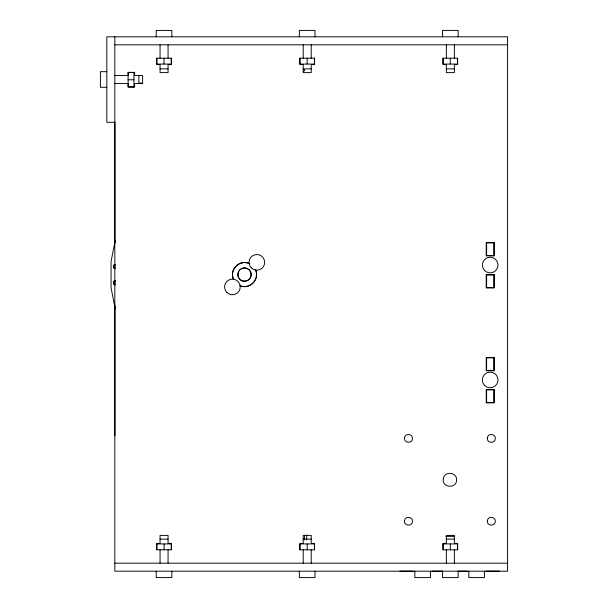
<?xml version="1.0" encoding="UTF-8"?>
<svg xmlns="http://www.w3.org/2000/svg" width="608" height="608" viewBox="0 0 608 608"><rect width="100%" height="100%" fill="white"/><g stroke="black" fill="none" stroke-linecap="round" stroke-linejoin="round"><path stroke-width="0.91" d="M115.193 240.578L111.066 261.387L111.074 287.888L115.193 308.697M303.232 71.63L304.745 70.49L303.46 68.78M115.034 280.752C112.83 281.002 112.875 284.529 115.087 284.719M115.079 264.556C112.868 264.738 112.814 268.272 115.018 268.523M115.216 280.729C112.761 280.774 112.814 284.757 115.269 284.734M115.284 264.541C113.065 264.51 112.67 268.022 114.844 268.478M114.828 44.825L507.596 44.825M457.695 64.068L442.951 64.068L442.951 58.186L457.642 58.186L457.642 64.068M160.01 68.871L168.028 68.871M303.172 68.871L311.19 68.871M446.333 68.871L454.343 68.871M106.818 71.676L100.404 71.676L100.404 87.301L106.818 87.301M114.828 75.559L128.189 75.559L128.189 72.352L134.604 72.352L134.604 75.559L142.622 75.559L142.622 83.57L134.604 83.57L134.604 86.777L128.189 86.777L128.189 83.57L114.828 83.57M128.083 79.785L133.958 79.785M133.958 87.157L128.083 87.157L128.083 72.466L133.958 72.466L133.958 87.21M114.828 122.314L106.818 122.314L106.818 36.814L507.596 36.814L507.596 571.186L114.828 571.186L114.828 36.814M445.922 536.347L454.396 536.347M160.01 539.129L168.028 539.129M303.172 539.129L311.19 539.129M446.333 539.129L454.343 539.129M156.666 543.932L171.41 543.932L171.41 549.814L156.72 549.814L156.72 543.932M442.928 543.932L457.672 543.932L457.672 549.814L442.981 549.814L442.981 543.932M114.828 563.175L507.596 563.175M399.935 571.148L413.296 571.148M431.999 571.148L442.692 571.148M458.31 571.148L467.218 571.148M485.921 571.148L499.282 571.148M139.696 82.916L141.816 83.19M240.411 285.859C249.478 289.636 259.601 279.513 255.831 270.438M249.713 263.712C240.456 258.727 228.942 269.504 233.419 279.034M484.424 571.186L484.424 577.6L468.798 577.6L468.798 571.186M458.151 36.814L458.151 30.4L442.525 30.4L442.525 36.814M458.151 571.186L458.151 577.6L442.525 577.6L442.525 571.186M457.566 58.193L457.566 64.608L454.358 64.608L454.358 72.618L446.34 72.618L446.34 64.608L443.141 64.608L443.141 58.193M457.566 549.814L457.566 543.4L454.358 543.4L454.358 535.382L446.348 535.382L446.348 543.4L443.141 543.4L443.141 549.814M454.358 44.832L454.358 58.193M454.358 549.814L454.358 563.175M450.27 58.186L450.27 64.068M450.353 543.932L450.353 549.814M446.34 44.832L446.34 58.193M446.348 549.814L446.348 563.175M430.479 571.186L430.479 577.6L414.846 577.6L414.846 571.186M314.997 36.814L314.997 30.4L299.364 30.4L299.364 36.814M314.997 571.186L314.997 577.6L299.364 577.6L299.364 571.186M314.42 58.193L314.42 64.608L311.212 64.608L311.212 72.618L303.202 72.618L303.202 64.608L299.995 64.608L299.995 58.193M314.42 549.814L314.42 543.4L311.212 543.4L311.212 535.382L303.202 535.382L303.202 543.4L299.995 543.4L299.995 549.814M311.212 44.832L311.212 58.193M311.212 549.814L311.212 563.175M307.139 58.186L307.139 64.068M307.222 543.932L307.222 549.814M306.69 535.177L306.69 539.919M304.555 535.177L304.555 539.919M303.202 44.832L303.202 58.193M303.202 549.814L303.202 563.175M171.836 36.814L171.836 30.4L156.203 30.4L156.203 36.814M171.836 571.186L171.836 577.6L156.203 577.6L156.203 571.186M171.274 58.193L171.274 64.608L168.066 64.608L168.066 72.618L160.056 72.618L160.056 64.608L156.849 64.608L156.849 58.193M171.274 549.814L171.274 543.4L168.066 543.4L168.066 535.382L160.056 535.382L160.056 543.4L156.849 543.4L156.849 549.814M168.066 44.832L168.066 58.193M168.066 549.814L168.066 563.175M164 58.186L164 64.068M164.092 543.932L164.092 549.814M160.056 44.832L160.056 58.193M160.056 549.814L160.056 563.175M138.875 75.483L138.875 83.494M114.92 122.117L114.92 243.352M114.92 264.541L114.92 268.554M114.92 280.911L114.92 284.924M114.92 305.193L114.92 435.883M255.284 269.283A12.023 12.023 0 0 1 239.902 285.714M233.396 279.209A12.023 12.023 0 0 1 249.827 263.826M404.533 437.813C403.53 443.141 412.437 444.022 412.498 438.604C412.976 433.709 405.034 432.926 404.533 437.813M404.533 520.646C403.53 525.973 412.437 526.855 412.498 521.436C412.976 516.542 405.034 515.759 404.533 520.646M443.3 478.838C441.628 487.715 456.479 489.182 456.578 480.153C457.376 471.998 444.136 470.691 443.3 478.838M487.358 437.813C486.354 443.141 495.262 444.022 495.33 438.604C495.801 433.709 487.859 432.926 487.358 437.813M487.358 520.646C486.354 525.973 495.262 526.855 495.33 521.436C495.801 516.542 487.859 515.759 487.358 520.646M171.38 58.186L156.682 58.186L156.682 64.068L171.426 64.068L171.38 58.186M314.511 58.186L299.812 58.186L299.812 64.068L314.556 64.068L314.511 58.186M494.236 242.546L486.218 242.546L486.218 255.907L494.236 255.907L494.236 242.546M493.833 242.949L486.62 242.949L486.62 255.504L493.833 255.504L493.833 242.949M494.236 274.611L486.218 274.611L486.218 287.972L494.236 287.972L494.236 274.611M493.833 275.014L486.62 275.014L486.62 287.569L493.833 287.569L493.833 275.014M494.236 357.436L486.218 357.436L486.218 370.796L494.236 370.796L494.236 357.436M493.833 357.838L486.62 357.838L486.62 370.394L493.833 370.394L493.833 357.838M494.236 389.5L486.218 389.5L486.218 402.861L494.236 402.861L494.236 389.5M493.833 389.903L486.62 389.903L486.62 402.458L493.833 402.458L493.833 389.903M314.541 543.932L299.797 543.932L299.85 549.814L314.541 549.814L314.541 543.932M251.317 267.877A7.813 7.813 0 0 0 264.389 264.374A7.813 7.813 0 0 0 254.82 254.805A7.813 7.813 0 0 0 251.317 267.877M226.875 292.463A7.813 7.813 0 0 0 239.955 288.96A7.813 7.813 0 0 0 230.379 279.384A7.813 7.813 0 0 0 226.875 292.463M484.66 270.575A7.813 7.813 0 0 0 497.732 267.072A7.813 7.813 0 0 0 488.163 257.503A7.813 7.813 0 0 0 484.66 270.575M484.66 385.472A7.813 7.813 0 0 0 497.732 381.968A7.813 7.813 0 0 0 488.163 372.392A7.813 7.813 0 0 0 484.66 385.472M239.78 279.33A6.68 6.68 0 0 0 250.96 276.336A6.68 6.68 0 0 0 242.774 268.151A6.68 6.68 0 0 0 239.78 279.33M240.35 279.802A6.68 6.68 0 0 0 251.112 275.561A6.68 6.68 0 0 0 242.052 268.364A6.68 6.68 0 0 0 240.35 279.802"/></g></svg>
